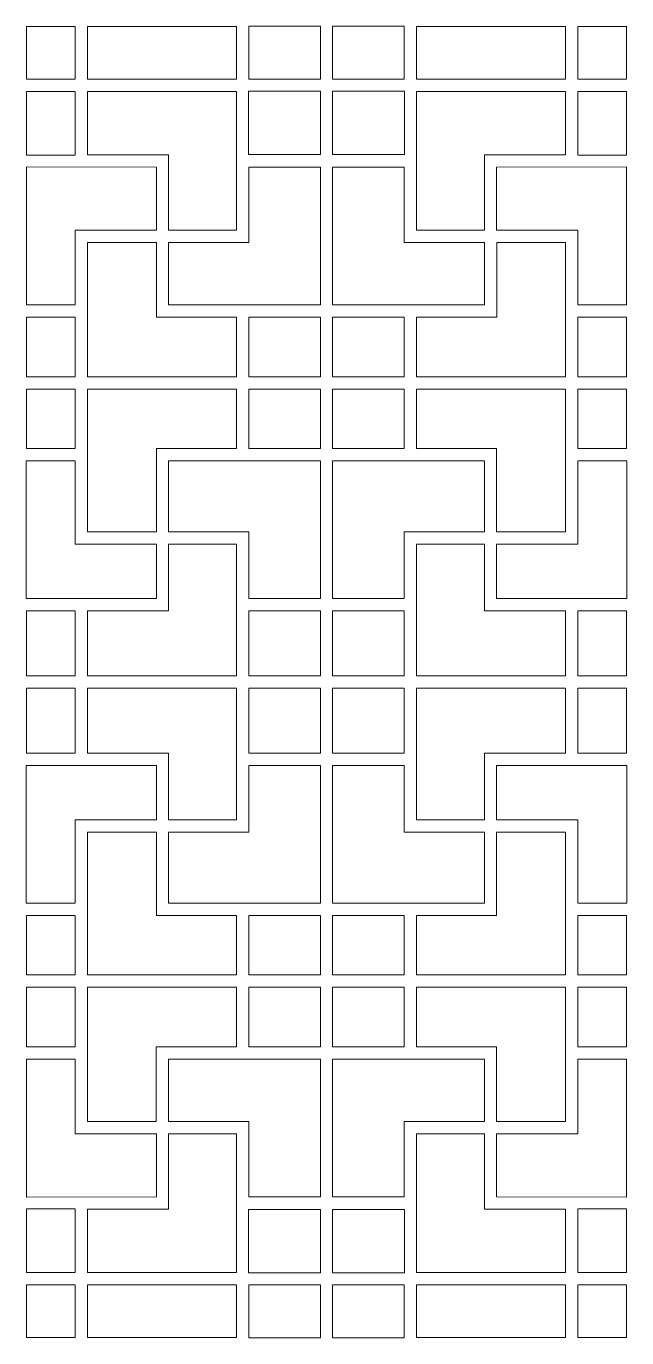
# Model space of a CAD drawing. Header units: centimetres. Extents: x -100 to 100, y -96 to 96.
# Drawn here: x -99.6 to -11.3, y -96.4 to 96.4 of the extents above; entities that cross this region are included whole.
import ezdxf

# ---------------------------------------------------------------- set-up
doc = ezdxf.new("R2010")
doc.units = ezdxf.units.CM
doc.header["$MEASUREMENT"] = 0
doc.layers.add('layer 1', color=7, linetype='Continuous')

msp = doc.modelspace()

# ---------------------------------------------------------------- linework, layer by layer
at = {"layer": 'layer 1', "color": 177, "lineweight": 9}
for points in [[(-99.52755, 88.59289), (-92.37139, 88.59289), (-92.37139, 96.34057), (-99.52755, 96.34057), (-99.52755, 88.59289)], [(-90.55397, 88.59289), (-68.63717, 88.59289), (-68.63717, 96.34425), (-90.55397, 96.34425), (-90.55397, 88.59289)], [(-66.82674, 88.60999), (-56.31506, 88.60999), (-56.31506, 96.38247), (-66.82674, 96.38247), (-66.82674, 88.60999)], [(-54.51029, 88.60999), (-43.99861, 88.60999), (-43.99861, 96.38247), (-54.51029, 96.38247), (-54.51029, 88.60999)], [(-42.18818, 88.59289), (-20.27138, 88.59289), (-20.27138, 96.34425), (-42.18818, 96.34425), (-42.18818, 88.59289)], [(-18.45396, 88.59289), (-11.2978, 88.59289), (-11.2978, 96.34057), (-18.45396, 96.34057), (-18.45396, 88.59289)], [(-99.52648, 77.44715), (-92.35812, 77.44715), (-92.35812, 86.79235), (-99.52648, 86.79235), (-99.52648, 77.44715)], [(-66.85964, 77.54393), (-56.31218, 77.54393), (-56.31218, 86.85857), (-66.85964, 86.85857), (-66.85964, 77.54393)], [(-54.51317, 77.54393), (-43.96571, 77.54393), (-43.96571, 86.85857), (-54.51317, 86.85857), (-54.51317, 77.54393)], [(-18.46723, 77.44715), (-11.29887, 77.44715), (-11.29887, 86.79235), (-18.46723, 86.79235), (-18.46723, 77.44715)], [(-99.52648, 44.85418), (-92.3579, 44.85418), (-92.3579, 53.64024), (-99.52648, 53.64024), (-99.52648, 44.85418)], [(-66.82674, 44.85473), (-56.31506, 44.85473), (-56.31506, 53.64039), (-66.82674, 53.64039), (-66.82674, 44.85473)], [(-54.51029, 44.85473), (-43.99861, 44.85473), (-43.99861, 53.64039), (-54.51029, 53.64039), (-54.51029, 44.85473)], [(-18.46745, 44.85418), (-11.29887, 44.85418), (-11.29887, 53.64024), (-18.46745, 53.64024), (-18.46745, 44.85418)], [(-99.52648, 34.32612), (-92.3584, 34.32612), (-92.3584, 43.05432), (-99.52648, 43.05432), (-99.52648, 34.32612)], [(-66.8402, 34.32612), (-56.3156, 34.32612), (-56.3156, 43.05378), (-66.8402, 43.05378), (-66.8402, 34.32612)], [(-54.50975, 34.32612), (-43.98515, 34.32612), (-43.98515, 43.05378), (-54.50975, 43.05378), (-54.50975, 34.32612)], [(-18.46695, 34.32612), (-11.29887, 34.32612), (-11.29887, 43.05432), (-18.46695, 43.05432), (-18.46695, 34.32612)], [(-99.52648, 0.9007), (-92.3584, 0.9007), (-92.3584, 10.47062), (-99.52648, 10.47062), (-99.52648, 0.9007)], [(-66.83943, 0.89915), (-56.31025, 0.89915), (-56.31025, 10.47101), (-66.83943, 10.47101), (-66.83943, 0.89915)], [(-54.5151, 0.89915), (-43.98592, 0.89915), (-43.98592, 10.47101), (-54.5151, 10.47101), (-54.5151, 0.89915)], [(-18.46695, 0.9007), (-11.29887, 0.9007), (-11.29887, 10.47062), (-18.46695, 10.47062), (-18.46695, 0.9007)], [(-99.52911, -10.47063), (-92.36103, -10.47063), (-92.36103, -0.90071), (-99.52911, -0.90071), (-99.52911, -10.47063)], [(-66.84206, -10.47102), (-56.31288, -10.47102), (-56.31288, -0.89916), (-66.84206, -0.89916), (-66.84206, -10.47102)], [(-99.52911, -43.05433), (-92.36103, -43.05433), (-92.36103, -34.32613), (-99.52911, -34.32613), (-99.52911, -43.05433)], [(-66.84283, -43.05379), (-56.31823, -43.05379), (-56.31823, -34.32613), (-66.84283, -34.32613), (-66.84283, -43.05379)], [(-99.52911, -53.64025), (-92.36053, -53.64025), (-92.36053, -44.85419), (-99.52911, -44.85419), (-99.52911, -53.64025)], [(-66.82937, -53.6404), (-56.31769, -53.6404), (-56.31769, -44.85474), (-66.82937, -44.85474), (-66.82937, -53.6404)], [(-99.52911, -86.79236), (-92.36075, -86.79236), (-92.36075, -77.44716), (-99.52911, -77.44716), (-99.52911, -86.79236)], [(-66.86227, -86.85858), (-56.31481, -86.85858), (-56.31481, -77.54394), (-66.86227, -77.54394), (-66.86227, -86.85858)], [(-54.5158, -86.85858), (-43.96834, -86.85858), (-43.96834, -77.54394), (-54.5158, -77.54394), (-54.5158, -86.85858)], [(-99.53018, -96.34058), (-92.37402, -96.34058), (-92.37402, -88.5929), (-99.53018, -88.5929), (-99.53018, -96.34058)], [(-90.5566, -96.34426), (-68.6398, -96.34426), (-68.6398, -88.5929), (-90.5566, -88.5929), (-90.5566, -96.34426)], [(-66.82937, -96.38248), (-56.31769, -96.38248), (-56.31769, -88.61), (-66.82937, -88.61), (-66.82937, -96.38248)], [(-54.51292, -96.38248), (-44.00124, -96.38248), (-44.00124, -88.61), (-54.51292, -88.61), (-54.51292, -96.38248)]]:
    msp.add_lwpolyline(points, close=True, dxfattribs=at)
for points, knots in [([(-68.63892, 66.40039), (-68.63892, 66.40039), (-78.61789, 66.40039), (-78.61789, 66.40039), (-78.61789, 66.40039), (-78.61789, 66.40039), (-78.61789, 77.47986), (-78.61789, 77.47986), (-78.61789, 77.47986), (-78.61789, 77.47986), (-90.55718, 77.47986), (-90.55718, 77.47986), (-90.55718, 77.47986), (-90.55718, 77.47986), (-90.55718, 86.7945), (-90.55718, 86.7945), (-90.55718, 86.7945), (-90.55718, 86.7945), (-68.64038, 86.7945), (-68.64038, 86.7945), (-68.64038, 86.7945), (-68.64038, 86.7945), (-68.63892, 66.40039), (-68.63892, 66.40039)], [0, 0, 0, 0, 0.142857143, 0.142857143, 0.142857143, 0.142857143, 0.285714286, 0.285714286, 0.285714286, 0.285714286, 0.428571429, 0.428571429, 0.428571429, 0.428571429, 0.571428571, 0.571428571, 0.571428571, 0.571428571, 0.714285714, 0.714285714, 0.714285714, 0.714285714, 1, 1, 1, 1]), ([(-42.18643, 66.40039), (-42.18643, 66.40039), (-32.20746, 66.40039), (-32.20746, 66.40039), (-32.20746, 66.40039), (-32.20746, 66.40039), (-32.20746, 77.47986), (-32.20746, 77.47986), (-32.20746, 77.47986), (-32.20746, 77.47986), (-20.26817, 77.47986), (-20.26817, 77.47986), (-20.26817, 77.47986), (-20.26817, 77.47986), (-20.26817, 86.7945), (-20.26817, 86.7945), (-20.26817, 86.7945), (-20.26817, 86.7945), (-42.18497, 86.7945), (-42.18497, 86.7945), (-42.18497, 86.7945), (-42.18497, 86.7945), (-42.18643, 66.40039), (-42.18643, 66.40039)], [0, 0, 0, 0, 0.142857143, 0.142857143, 0.142857143, 0.142857143, 0.285714286, 0.285714286, 0.285714286, 0.285714286, 0.428571429, 0.428571429, 0.428571429, 0.428571429, 0.571428571, 0.571428571, 0.571428571, 0.571428571, 0.714285714, 0.714285714, 0.714285714, 0.714285714, 1, 1, 1, 1]), ([(-92.35842, 66.40022), (-92.35842, 66.40022), (-92.35842, 55.44064), (-92.35842, 55.44064), (-92.35842, 55.44064), (-92.35842, 55.44064), (-99.5299, 55.44064), (-99.5299, 55.44064), (-99.5299, 55.44064), (-99.5299, 55.44064), (-99.5299, 75.69396), (-99.5299, 75.69396), (-99.5299, 75.69396), (-99.5299, 75.69396), (-80.4228, 75.64637), (-80.4228, 75.64637), (-80.4228, 75.64637), (-80.4228, 75.64637), (-80.4228, 66.40022), (-80.4228, 66.40022), (-80.4228, 66.40022), (-80.4228, 66.40022), (-92.35842, 66.40022), (-92.35842, 66.40022)], [0, 0, 0, 0, 0.142857143, 0.142857143, 0.142857143, 0.142857143, 0.285714286, 0.285714286, 0.285714286, 0.285714286, 0.428571429, 0.428571429, 0.428571429, 0.428571429, 0.571428571, 0.571428571, 0.571428571, 0.571428571, 0.714285714, 0.714285714, 0.714285714, 0.714285714, 1, 1, 1, 1]), ([(-78.62173, 55.44138), (-78.62173, 55.44138), (-78.6196, 64.60024), (-78.6196, 64.60024), (-78.6196, 64.60024), (-78.6196, 64.60024), (-66.83929, 64.60078), (-66.83929, 64.60078), (-66.83929, 64.60078), (-66.83929, 64.60078), (-66.84145, 75.64743), (-66.84145, 75.64743), (-66.84145, 75.64743), (-66.84145, 75.64743), (-56.31218, 75.64744), (-56.31218, 75.64744), (-56.31218, 75.64744), (-56.31218, 75.64744), (-56.31218, 55.44138), (-56.31218, 55.44138), (-56.31218, 55.44138), (-56.31218, 55.44138), (-78.62173, 55.44138), (-78.62173, 55.44138)], [0, 0, 0, 0, 0.142857143, 0.142857143, 0.142857143, 0.142857143, 0.285714286, 0.285714286, 0.285714286, 0.285714286, 0.428571429, 0.428571429, 0.428571429, 0.428571429, 0.571428571, 0.571428571, 0.571428571, 0.571428571, 0.714285714, 0.714285714, 0.714285714, 0.714285714, 1, 1, 1, 1]), ([(-32.20362, 55.44138), (-32.20362, 55.44138), (-32.20575, 64.60024), (-32.20575, 64.60024), (-32.20575, 64.60024), (-32.20575, 64.60024), (-43.98606, 64.60078), (-43.98606, 64.60078), (-43.98606, 64.60078), (-43.98606, 64.60078), (-43.9839, 75.64743), (-43.9839, 75.64743), (-43.9839, 75.64743), (-43.9839, 75.64743), (-54.51317, 75.64744), (-54.51317, 75.64744), (-54.51317, 75.64744), (-54.51317, 75.64744), (-54.51317, 55.44138), (-54.51317, 55.44138), (-54.51317, 55.44138), (-54.51317, 55.44138), (-32.20362, 55.44138), (-32.20362, 55.44138)], [0, 0, 0, 0, 0.142857143, 0.142857143, 0.142857143, 0.142857143, 0.285714286, 0.285714286, 0.285714286, 0.285714286, 0.428571429, 0.428571429, 0.428571429, 0.428571429, 0.571428571, 0.571428571, 0.571428571, 0.571428571, 0.714285714, 0.714285714, 0.714285714, 0.714285714, 1, 1, 1, 1]), ([(-18.46693, 66.40022), (-18.46693, 66.40022), (-18.46693, 55.44064), (-18.46693, 55.44064), (-18.46693, 55.44064), (-18.46693, 55.44064), (-11.29545, 55.44064), (-11.29545, 55.44064), (-11.29545, 55.44064), (-11.29545, 55.44064), (-11.29545, 75.69396), (-11.29545, 75.69396), (-11.29545, 75.69396), (-11.29545, 75.69396), (-30.40255, 75.64637), (-30.40255, 75.64637), (-30.40255, 75.64637), (-30.40255, 75.64637), (-30.40255, 66.40022), (-30.40255, 66.40022), (-30.40255, 66.40022), (-30.40255, 66.40022), (-18.46693, 66.40022), (-18.46693, 66.40022)], [0, 0, 0, 0, 0.142857143, 0.142857143, 0.142857143, 0.142857143, 0.285714286, 0.285714286, 0.285714286, 0.285714286, 0.428571429, 0.428571429, 0.428571429, 0.428571429, 0.571428571, 0.571428571, 0.571428571, 0.571428571, 0.714285714, 0.714285714, 0.714285714, 0.714285714, 1, 1, 1, 1]), ([(-68.63945, 44.85472), (-68.63945, 44.85472), (-68.63945, 53.64084), (-68.63945, 53.64084), (-68.63945, 53.64084), (-68.63945, 53.64084), (-80.42494, 53.64036), (-80.42494, 53.64036), (-80.42494, 53.64036), (-80.42494, 53.64036), (-80.42494, 64.60107), (-80.42494, 64.60107), (-80.42494, 64.60107), (-80.42494, 64.60107), (-90.56146, 64.60107), (-90.56146, 64.60107), (-90.56146, 64.60107), (-90.56146, 64.60107), (-90.56146, 44.85421), (-90.56146, 44.85421), (-90.56146, 44.85421), (-90.56146, 44.85421), (-68.63945, 44.85472), (-68.63945, 44.85472)], [0, 0, 0, 0, 0.142857143, 0.142857143, 0.142857143, 0.142857143, 0.285714286, 0.285714286, 0.285714286, 0.285714286, 0.428571429, 0.428571429, 0.428571429, 0.428571429, 0.571428571, 0.571428571, 0.571428571, 0.571428571, 0.714285714, 0.714285714, 0.714285714, 0.714285714, 1, 1, 1, 1]), ([(-42.1859, 44.85472), (-42.1859, 44.85472), (-42.1859, 53.64084), (-42.1859, 53.64084), (-42.1859, 53.64084), (-42.1859, 53.64084), (-30.40041, 53.64036), (-30.40041, 53.64036), (-30.40041, 53.64036), (-30.40041, 53.64036), (-30.40041, 64.60107), (-30.40041, 64.60107), (-30.40041, 64.60107), (-30.40041, 64.60107), (-20.26389, 64.60107), (-20.26389, 64.60107), (-20.26389, 64.60107), (-20.26389, 64.60107), (-20.26389, 44.85421), (-20.26389, 44.85421), (-20.26389, 44.85421), (-20.26389, 44.85421), (-42.1859, 44.85472), (-42.1859, 44.85472)], [0, 0, 0, 0, 0.142857143, 0.142857143, 0.142857143, 0.142857143, 0.285714286, 0.285714286, 0.285714286, 0.285714286, 0.428571429, 0.428571429, 0.428571429, 0.428571429, 0.571428571, 0.571428571, 0.571428571, 0.571428571, 0.714285714, 0.714285714, 0.714285714, 0.714285714, 1, 1, 1, 1]), ([(-90.55718, 22.06848), (-90.55718, 22.06848), (-80.42066, 22.06848), (-80.42066, 22.06848), (-80.42066, 22.06848), (-80.42066, 22.06848), (-80.42072, 34.32492), (-80.42072, 34.32492), (-80.42072, 34.32492), (-80.42072, 34.32492), (-68.64038, 34.32492), (-68.64038, 34.32492), (-68.64038, 34.32492), (-68.64038, 34.32492), (-68.64038, 43.05495), (-68.64038, 43.05495), (-68.64038, 43.05495), (-68.64038, 43.05495), (-90.55718, 43.05495), (-90.55718, 43.05495), (-90.55718, 43.05495), (-90.55718, 43.05495), (-90.55718, 22.06848), (-90.55718, 22.06848)], [0, 0, 0, 0, 0.142857143, 0.142857143, 0.142857143, 0.142857143, 0.285714286, 0.285714286, 0.285714286, 0.285714286, 0.428571429, 0.428571429, 0.428571429, 0.428571429, 0.571428571, 0.571428571, 0.571428571, 0.571428571, 0.714285714, 0.714285714, 0.714285714, 0.714285714, 1, 1, 1, 1]), ([(-20.26817, 22.06848), (-20.26817, 22.06848), (-30.40469, 22.06848), (-30.40469, 22.06848), (-30.40469, 22.06848), (-30.40469, 22.06848), (-30.40463, 34.32492), (-30.40463, 34.32492), (-30.40463, 34.32492), (-30.40463, 34.32492), (-42.18497, 34.32492), (-42.18497, 34.32492), (-42.18497, 34.32492), (-42.18497, 34.32492), (-42.18497, 43.05495), (-42.18497, 43.05495), (-42.18497, 43.05495), (-42.18497, 43.05495), (-20.26817, 43.05495), (-20.26817, 43.05495), (-20.26817, 43.05495), (-20.26817, 43.05495), (-20.26817, 22.06848), (-20.26817, 22.06848)], [0, 0, 0, 0, 0.142857143, 0.142857143, 0.142857143, 0.142857143, 0.285714286, 0.285714286, 0.285714286, 0.285714286, 0.428571429, 0.428571429, 0.428571429, 0.428571429, 0.571428571, 0.571428571, 0.571428571, 0.571428571, 0.714285714, 0.714285714, 0.714285714, 0.714285714, 1, 1, 1, 1]), ([(-99.54916, 12.27141), (-99.54916, 12.27141), (-99.54916, 32.52579), (-99.54916, 32.52579), (-99.54916, 32.52579), (-99.54916, 32.52579), (-92.35771, 32.52579), (-92.35771, 32.52579), (-92.35771, 32.52579), (-92.35771, 32.52579), (-92.35797, 20.2666), (-92.35797, 20.2666), (-92.35797, 20.2666), (-92.35797, 20.2666), (-80.42066, 20.2666), (-80.42066, 20.2666), (-80.42066, 20.2666), (-80.42066, 20.2666), (-80.42066, 12.27141), (-80.42066, 12.27141), (-80.42066, 12.27141), (-80.42066, 12.27141), (-99.54916, 12.27141), (-99.54916, 12.27141)], [0, 0, 0, 0, 0.142857143, 0.142857143, 0.142857143, 0.142857143, 0.285714286, 0.285714286, 0.285714286, 0.285714286, 0.428571429, 0.428571429, 0.428571429, 0.428571429, 0.571428571, 0.571428571, 0.571428571, 0.571428571, 0.714285714, 0.714285714, 0.714285714, 0.714285714, 1, 1, 1, 1]), ([(-78.6206, 32.52452), (-78.6206, 32.52452), (-78.6206, 22.06537), (-78.6206, 22.06537), (-78.6206, 22.06537), (-78.6206, 22.06537), (-66.8393, 22.06537), (-66.8393, 22.06537), (-66.8393, 22.06537), (-66.8393, 22.06537), (-66.8393, 12.27141), (-66.8393, 12.27141), (-66.8393, 12.27141), (-66.8393, 12.27141), (-56.31218, 12.27141), (-56.31218, 12.27141), (-56.31218, 12.27141), (-56.31218, 12.27141), (-56.31218, 32.52452), (-56.31218, 32.52452), (-56.31218, 32.52452), (-56.31218, 32.52452), (-78.6206, 32.52452), (-78.6206, 32.52452)], [0, 0, 0, 0, 0.142857143, 0.142857143, 0.142857143, 0.142857143, 0.285714286, 0.285714286, 0.285714286, 0.285714286, 0.428571429, 0.428571429, 0.428571429, 0.428571429, 0.571428571, 0.571428571, 0.571428571, 0.571428571, 0.714285714, 0.714285714, 0.714285714, 0.714285714, 1, 1, 1, 1]), ([(-32.20475, 32.52452), (-32.20475, 32.52452), (-32.20475, 22.06537), (-32.20475, 22.06537), (-32.20475, 22.06537), (-32.20475, 22.06537), (-43.98605, 22.06537), (-43.98605, 22.06537), (-43.98605, 22.06537), (-43.98605, 22.06537), (-43.98605, 12.27141), (-43.98605, 12.27141), (-43.98605, 12.27141), (-43.98605, 12.27141), (-54.51317, 12.27141), (-54.51317, 12.27141), (-54.51317, 12.27141), (-54.51317, 12.27141), (-54.51317, 32.52452), (-54.51317, 32.52452), (-54.51317, 32.52452), (-54.51317, 32.52452), (-32.20475, 32.52452), (-32.20475, 32.52452)], [0, 0, 0, 0, 0.142857143, 0.142857143, 0.142857143, 0.142857143, 0.285714286, 0.285714286, 0.285714286, 0.285714286, 0.428571429, 0.428571429, 0.428571429, 0.428571429, 0.571428571, 0.571428571, 0.571428571, 0.571428571, 0.714285714, 0.714285714, 0.714285714, 0.714285714, 1, 1, 1, 1]), ([(-11.27619, 12.27141), (-11.27619, 12.27141), (-11.27619, 32.52579), (-11.27619, 32.52579), (-11.27619, 32.52579), (-11.27619, 32.52579), (-18.46764, 32.52579), (-18.46764, 32.52579), (-18.46764, 32.52579), (-18.46764, 32.52579), (-18.46738, 20.2666), (-18.46738, 20.2666), (-18.46738, 20.2666), (-18.46738, 20.2666), (-30.40469, 20.2666), (-30.40469, 20.2666), (-30.40469, 20.2666), (-30.40469, 20.2666), (-30.40469, 12.27141), (-30.40469, 12.27141), (-30.40469, 12.27141), (-30.40469, 12.27141), (-11.27619, 12.27141), (-11.27619, 12.27141)], [0, 0, 0, 0, 0.142857143, 0.142857143, 0.142857143, 0.142857143, 0.285714286, 0.285714286, 0.285714286, 0.285714286, 0.428571429, 0.428571429, 0.428571429, 0.428571429, 0.571428571, 0.571428571, 0.571428571, 0.571428571, 0.714285714, 0.714285714, 0.714285714, 0.714285714, 1, 1, 1, 1]), ([(-78.62066, 10.47396), (-78.62066, 10.47396), (-78.63992, 20.27088), (-78.63992, 20.27088), (-78.63992, 20.27088), (-78.63992, 20.27088), (-68.64038, 20.27088), (-68.64038, 20.27088), (-68.64038, 20.27088), (-68.64038, 20.27088), (-68.64038, 0.89963), (-68.64038, 0.89963), (-68.64038, 0.89963), (-68.64038, 0.89963), (-90.55718, 0.89963), (-90.55718, 0.89963), (-90.55718, 0.89963), (-90.55718, 0.89963), (-90.55718, 10.47396), (-90.55718, 10.47396), (-90.55718, 10.47396), (-90.55718, 10.47396), (-78.62066, 10.47396), (-78.62066, 10.47396)], [0, 0, 0, 0, 0.142857143, 0.142857143, 0.142857143, 0.142857143, 0.285714286, 0.285714286, 0.285714286, 0.285714286, 0.428571429, 0.428571429, 0.428571429, 0.428571429, 0.571428571, 0.571428571, 0.571428571, 0.571428571, 0.714285714, 0.714285714, 0.714285714, 0.714285714, 1, 1, 1, 1]), ([(-32.20469, 10.47396), (-32.20469, 10.47396), (-32.18543, 20.27088), (-32.18543, 20.27088), (-32.18543, 20.27088), (-32.18543, 20.27088), (-42.18497, 20.27088), (-42.18497, 20.27088), (-42.18497, 20.27088), (-42.18497, 20.27088), (-42.18497, 0.89963), (-42.18497, 0.89963), (-42.18497, 0.89963), (-42.18497, 0.89963), (-20.26817, 0.89963), (-20.26817, 0.89963), (-20.26817, 0.89963), (-20.26817, 0.89963), (-20.26817, 10.47396), (-20.26817, 10.47396), (-20.26817, 10.47396), (-20.26817, 10.47396), (-32.20469, 10.47396), (-32.20469, 10.47396)], [0, 0, 0, 0, 0.142857143, 0.142857143, 0.142857143, 0.142857143, 0.285714286, 0.285714286, 0.285714286, 0.285714286, 0.428571429, 0.428571429, 0.428571429, 0.428571429, 0.571428571, 0.571428571, 0.571428571, 0.571428571, 0.714285714, 0.714285714, 0.714285714, 0.714285714, 1, 1, 1, 1]), ([(-78.62329, -10.47397), (-78.62329, -10.47397), (-78.64255, -20.27089), (-78.64255, -20.27089), (-78.64255, -20.27089), (-78.64255, -20.27089), (-68.64301, -20.27089), (-68.64301, -20.27089), (-68.64301, -20.27089), (-68.64301, -20.27089), (-68.64301, -0.89964), (-68.64301, -0.89964), (-68.64301, -0.89964), (-68.64301, -0.89964), (-90.55981, -0.89964), (-90.55981, -0.89964), (-90.55981, -0.89964), (-90.55981, -0.89964), (-90.55981, -10.47397), (-90.55981, -10.47397), (-90.55981, -10.47397), (-90.55981, -10.47397), (-78.62329, -10.47397), (-78.62329, -10.47397)], [0, 0, 0, 0, 0.142857143, 0.142857143, 0.142857143, 0.142857143, 0.285714286, 0.285714286, 0.285714286, 0.285714286, 0.428571429, 0.428571429, 0.428571429, 0.428571429, 0.571428571, 0.571428571, 0.571428571, 0.571428571, 0.714285714, 0.714285714, 0.714285714, 0.714285714, 1, 1, 1, 1]), ([(-43.98855, -10.47102), (-43.98855, -10.47102), (-54.51773, -10.47102), (-54.51773, -10.47102), (-54.51773, -10.47102), (-54.51773, -10.47102), (-54.51773, -0.89916), (-54.51773, -0.89916), (-54.51773, -0.89916), (-54.51773, -0.89916), (-43.98855, -0.89916), (-43.98855, -0.89916), (-43.98855, -0.89916), (-43.98855, -0.89916), (-43.98855, -10.47102), (-43.98855, -10.47102)], [0, 0, 0, 0, 0.2, 0.2, 0.2, 0.2, 0.4, 0.4, 0.4, 0.4, 0.6, 0.6, 0.6, 0.6, 1, 1, 1, 1]), ([(-32.20732, -10.47397), (-32.20732, -10.47397), (-32.18806, -20.27089), (-32.18806, -20.27089), (-32.18806, -20.27089), (-32.18806, -20.27089), (-42.1876, -20.27089), (-42.1876, -20.27089), (-42.1876, -20.27089), (-42.1876, -20.27089), (-42.1876, -0.89964), (-42.1876, -0.89964), (-42.1876, -0.89964), (-42.1876, -0.89964), (-20.2708, -0.89964), (-20.2708, -0.89964), (-20.2708, -0.89964), (-20.2708, -0.89964), (-20.2708, -10.47397), (-20.2708, -10.47397), (-20.2708, -10.47397), (-20.2708, -10.47397), (-32.20732, -10.47397), (-32.20732, -10.47397)], [0, 0, 0, 0, 0.142857143, 0.142857143, 0.142857143, 0.142857143, 0.285714286, 0.285714286, 0.285714286, 0.285714286, 0.428571429, 0.428571429, 0.428571429, 0.428571429, 0.571428571, 0.571428571, 0.571428571, 0.571428571, 0.714285714, 0.714285714, 0.714285714, 0.714285714, 1, 1, 1, 1]), ([(-11.3015, -10.47063), (-11.3015, -10.47063), (-18.46958, -10.47063), (-18.46958, -10.47063), (-18.46958, -10.47063), (-18.46958, -10.47063), (-18.46958, -0.90071), (-18.46958, -0.90071), (-18.46958, -0.90071), (-18.46958, -0.90071), (-11.3015, -0.90071), (-11.3015, -0.90071), (-11.3015, -0.90071), (-11.3015, -0.90071), (-11.3015, -10.47063), (-11.3015, -10.47063)], [0, 0, 0, 0, 0.2, 0.2, 0.2, 0.2, 0.4, 0.4, 0.4, 0.4, 0.6, 0.6, 0.6, 0.6, 1, 1, 1, 1]), ([(-99.55179, -12.27142), (-99.55179, -12.27142), (-99.55179, -32.5258), (-99.55179, -32.5258), (-99.55179, -32.5258), (-99.55179, -32.5258), (-92.36034, -32.5258), (-92.36034, -32.5258), (-92.36034, -32.5258), (-92.36034, -32.5258), (-92.3606, -20.26661), (-92.3606, -20.26661), (-92.3606, -20.26661), (-92.3606, -20.26661), (-80.42329, -20.26661), (-80.42329, -20.26661), (-80.42329, -20.26661), (-80.42329, -20.26661), (-80.42329, -12.27142), (-80.42329, -12.27142), (-80.42329, -12.27142), (-80.42329, -12.27142), (-99.55179, -12.27142), (-99.55179, -12.27142)], [0, 0, 0, 0, 0.142857143, 0.142857143, 0.142857143, 0.142857143, 0.285714286, 0.285714286, 0.285714286, 0.285714286, 0.428571429, 0.428571429, 0.428571429, 0.428571429, 0.571428571, 0.571428571, 0.571428571, 0.571428571, 0.714285714, 0.714285714, 0.714285714, 0.714285714, 1, 1, 1, 1]), ([(-78.62323, -32.52453), (-78.62323, -32.52453), (-78.62323, -22.06538), (-78.62323, -22.06538), (-78.62323, -22.06538), (-78.62323, -22.06538), (-66.84193, -22.06538), (-66.84193, -22.06538), (-66.84193, -22.06538), (-66.84193, -22.06538), (-66.84193, -12.27142), (-66.84193, -12.27142), (-66.84193, -12.27142), (-66.84193, -12.27142), (-56.31481, -12.27142), (-56.31481, -12.27142), (-56.31481, -12.27142), (-56.31481, -12.27142), (-56.31481, -32.52453), (-56.31481, -32.52453), (-56.31481, -32.52453), (-56.31481, -32.52453), (-78.62323, -32.52453), (-78.62323, -32.52453)], [0, 0, 0, 0, 0.142857143, 0.142857143, 0.142857143, 0.142857143, 0.285714286, 0.285714286, 0.285714286, 0.285714286, 0.428571429, 0.428571429, 0.428571429, 0.428571429, 0.571428571, 0.571428571, 0.571428571, 0.571428571, 0.714285714, 0.714285714, 0.714285714, 0.714285714, 1, 1, 1, 1]), ([(-32.20738, -32.52453), (-32.20738, -32.52453), (-32.20738, -22.06538), (-32.20738, -22.06538), (-32.20738, -22.06538), (-32.20738, -22.06538), (-43.98868, -22.06538), (-43.98868, -22.06538), (-43.98868, -22.06538), (-43.98868, -22.06538), (-43.98868, -12.27142), (-43.98868, -12.27142), (-43.98868, -12.27142), (-43.98868, -12.27142), (-54.5158, -12.27142), (-54.5158, -12.27142), (-54.5158, -12.27142), (-54.5158, -12.27142), (-54.5158, -32.52453), (-54.5158, -32.52453), (-54.5158, -32.52453), (-54.5158, -32.52453), (-32.20738, -32.52453), (-32.20738, -32.52453)], [0, 0, 0, 0, 0.142857143, 0.142857143, 0.142857143, 0.142857143, 0.285714286, 0.285714286, 0.285714286, 0.285714286, 0.428571429, 0.428571429, 0.428571429, 0.428571429, 0.571428571, 0.571428571, 0.571428571, 0.571428571, 0.714285714, 0.714285714, 0.714285714, 0.714285714, 1, 1, 1, 1]), ([(-11.27882, -12.27142), (-11.27882, -12.27142), (-11.27882, -32.5258), (-11.27882, -32.5258), (-11.27882, -32.5258), (-11.27882, -32.5258), (-18.47027, -32.5258), (-18.47027, -32.5258), (-18.47027, -32.5258), (-18.47027, -32.5258), (-18.47001, -20.26661), (-18.47001, -20.26661), (-18.47001, -20.26661), (-18.47001, -20.26661), (-30.40732, -20.26661), (-30.40732, -20.26661), (-30.40732, -20.26661), (-30.40732, -20.26661), (-30.40732, -12.27142), (-30.40732, -12.27142), (-30.40732, -12.27142), (-30.40732, -12.27142), (-11.27882, -12.27142), (-11.27882, -12.27142)], [0, 0, 0, 0, 0.142857143, 0.142857143, 0.142857143, 0.142857143, 0.285714286, 0.285714286, 0.285714286, 0.285714286, 0.428571429, 0.428571429, 0.428571429, 0.428571429, 0.571428571, 0.571428571, 0.571428571, 0.571428571, 0.714285714, 0.714285714, 0.714285714, 0.714285714, 1, 1, 1, 1]), ([(-90.55981, -22.06849), (-90.55981, -22.06849), (-80.42329, -22.06849), (-80.42329, -22.06849), (-80.42329, -22.06849), (-80.42329, -22.06849), (-80.42335, -34.32493), (-80.42335, -34.32493), (-80.42335, -34.32493), (-80.42335, -34.32493), (-68.64301, -34.32493), (-68.64301, -34.32493), (-68.64301, -34.32493), (-68.64301, -34.32493), (-68.64301, -43.05496), (-68.64301, -43.05496), (-68.64301, -43.05496), (-68.64301, -43.05496), (-90.55981, -43.05496), (-90.55981, -43.05496), (-90.55981, -43.05496), (-90.55981, -43.05496), (-90.55981, -22.06849), (-90.55981, -22.06849)], [0, 0, 0, 0, 0.142857143, 0.142857143, 0.142857143, 0.142857143, 0.285714286, 0.285714286, 0.285714286, 0.285714286, 0.428571429, 0.428571429, 0.428571429, 0.428571429, 0.571428571, 0.571428571, 0.571428571, 0.571428571, 0.714285714, 0.714285714, 0.714285714, 0.714285714, 1, 1, 1, 1]), ([(-20.2708, -22.06849), (-20.2708, -22.06849), (-30.40732, -22.06849), (-30.40732, -22.06849), (-30.40732, -22.06849), (-30.40732, -22.06849), (-30.40726, -34.32493), (-30.40726, -34.32493), (-30.40726, -34.32493), (-30.40726, -34.32493), (-42.1876, -34.32493), (-42.1876, -34.32493), (-42.1876, -34.32493), (-42.1876, -34.32493), (-42.1876, -43.05496), (-42.1876, -43.05496), (-42.1876, -43.05496), (-42.1876, -43.05496), (-20.2708, -43.05496), (-20.2708, -43.05496), (-20.2708, -43.05496), (-20.2708, -43.05496), (-20.2708, -22.06849), (-20.2708, -22.06849)], [0, 0, 0, 0, 0.142857143, 0.142857143, 0.142857143, 0.142857143, 0.285714286, 0.285714286, 0.285714286, 0.285714286, 0.428571429, 0.428571429, 0.428571429, 0.428571429, 0.571428571, 0.571428571, 0.571428571, 0.571428571, 0.714285714, 0.714285714, 0.714285714, 0.714285714, 1, 1, 1, 1]), ([(-43.98778, -43.05379), (-43.98778, -43.05379), (-54.51238, -43.05379), (-54.51238, -43.05379), (-54.51238, -43.05379), (-54.51238, -43.05379), (-54.51238, -34.32613), (-54.51238, -34.32613), (-54.51238, -34.32613), (-54.51238, -34.32613), (-43.98778, -34.32613), (-43.98778, -34.32613), (-43.98778, -34.32613), (-43.98778, -34.32613), (-43.98778, -43.05379), (-43.98778, -43.05379)], [0, 0, 0, 0, 0.2, 0.2, 0.2, 0.2, 0.4, 0.4, 0.4, 0.4, 0.6, 0.6, 0.6, 0.6, 1, 1, 1, 1]), ([(-11.3015, -43.05433), (-11.3015, -43.05433), (-18.46958, -43.05433), (-18.46958, -43.05433), (-18.46958, -43.05433), (-18.46958, -43.05433), (-18.46958, -34.32613), (-18.46958, -34.32613), (-18.46958, -34.32613), (-18.46958, -34.32613), (-11.3015, -34.32613), (-11.3015, -34.32613), (-11.3015, -34.32613), (-11.3015, -34.32613), (-11.3015, -43.05433), (-11.3015, -43.05433)], [0, 0, 0, 0, 0.2, 0.2, 0.2, 0.2, 0.4, 0.4, 0.4, 0.4, 0.6, 0.6, 0.6, 0.6, 1, 1, 1, 1]), ([(-68.64208, -44.85473), (-68.64208, -44.85473), (-68.64208, -53.64085), (-68.64208, -53.64085), (-68.64208, -53.64085), (-68.64208, -53.64085), (-80.42757, -53.64037), (-80.42757, -53.64037), (-80.42757, -53.64037), (-80.42757, -53.64037), (-80.42757, -64.60108), (-80.42757, -64.60108), (-80.42757, -64.60108), (-80.42757, -64.60108), (-90.56409, -64.60108), (-90.56409, -64.60108), (-90.56409, -64.60108), (-90.56409, -64.60108), (-90.56409, -44.85422), (-90.56409, -44.85422), (-90.56409, -44.85422), (-90.56409, -44.85422), (-68.64208, -44.85473), (-68.64208, -44.85473)], [0, 0, 0, 0, 0.142857143, 0.142857143, 0.142857143, 0.142857143, 0.285714286, 0.285714286, 0.285714286, 0.285714286, 0.428571429, 0.428571429, 0.428571429, 0.428571429, 0.571428571, 0.571428571, 0.571428571, 0.571428571, 0.714285714, 0.714285714, 0.714285714, 0.714285714, 1, 1, 1, 1]), ([(-44.00124, -53.6404), (-44.00124, -53.6404), (-54.51292, -53.6404), (-54.51292, -53.6404), (-54.51292, -53.6404), (-54.51292, -53.6404), (-54.51292, -44.85473), (-54.51292, -44.85473), (-54.51292, -44.85473), (-54.51292, -44.85473), (-44.00124, -44.85473), (-44.00124, -44.85473), (-44.00124, -44.85473), (-44.00124, -44.85473), (-44.00124, -53.6404), (-44.00124, -53.6404)], [0, 0, 0, 0, 0.2, 0.2, 0.2, 0.2, 0.4, 0.4, 0.4, 0.4, 0.6, 0.6, 0.6, 0.6, 1, 1, 1, 1]), ([(-42.18853, -44.85473), (-42.18853, -44.85473), (-42.18853, -53.64085), (-42.18853, -53.64085), (-42.18853, -53.64085), (-42.18853, -53.64085), (-30.40304, -53.64037), (-30.40304, -53.64037), (-30.40304, -53.64037), (-30.40304, -53.64037), (-30.40304, -64.60108), (-30.40304, -64.60108), (-30.40304, -64.60108), (-30.40304, -64.60108), (-20.26652, -64.60108), (-20.26652, -64.60108), (-20.26652, -64.60108), (-20.26652, -64.60108), (-20.26652, -44.85422), (-20.26652, -44.85422), (-20.26652, -44.85422), (-20.26652, -44.85422), (-42.18853, -44.85473), (-42.18853, -44.85473)], [0, 0, 0, 0, 0.142857143, 0.142857143, 0.142857143, 0.142857143, 0.285714286, 0.285714286, 0.285714286, 0.285714286, 0.428571429, 0.428571429, 0.428571429, 0.428571429, 0.571428571, 0.571428571, 0.571428571, 0.571428571, 0.714285714, 0.714285714, 0.714285714, 0.714285714, 1, 1, 1, 1]), ([(-11.3015, -53.64025), (-11.3015, -53.64025), (-18.47009, -53.64025), (-18.47009, -53.64025), (-18.47009, -53.64025), (-18.47009, -53.64025), (-18.47009, -44.85419), (-18.47009, -44.85419), (-18.47009, -44.85419), (-18.47009, -44.85419), (-11.3015, -44.85419), (-11.3015, -44.85419), (-11.3015, -44.85419), (-11.3015, -44.85419), (-11.3015, -53.64025), (-11.3015, -53.64025)], [0, 0, 0, 0, 0.2, 0.2, 0.2, 0.2, 0.4, 0.4, 0.4, 0.4, 0.6, 0.6, 0.6, 0.6, 1, 1, 1, 1]), ([(-99.53253, -75.69397), (-99.53253, -75.69397), (-99.53253, -55.44065), (-99.53253, -55.44065), (-99.53253, -55.44065), (-99.53253, -55.44065), (-92.36105, -55.44065), (-92.36105, -55.44065), (-92.36105, -55.44065), (-92.36105, -55.44065), (-92.36105, -66.40023), (-92.36105, -66.40023), (-92.36105, -66.40023), (-92.36105, -66.40023), (-80.42543, -66.40023), (-80.42543, -66.40023), (-80.42543, -66.40023), (-80.42543, -66.40023), (-80.42543, -75.64638), (-80.42543, -75.64638), (-80.42543, -75.64638), (-80.42543, -75.64638), (-99.53253, -75.69397), (-99.53253, -75.69397)], [0, 0, 0, 0, 0.142857143, 0.142857143, 0.142857143, 0.142857143, 0.285714286, 0.285714286, 0.285714286, 0.285714286, 0.428571429, 0.428571429, 0.428571429, 0.428571429, 0.571428571, 0.571428571, 0.571428571, 0.571428571, 0.714285714, 0.714285714, 0.714285714, 0.714285714, 1, 1, 1, 1]), ([(-78.62436, -55.44139), (-78.62436, -55.44139), (-78.62223, -64.60025), (-78.62223, -64.60025), (-78.62223, -64.60025), (-78.62223, -64.60025), (-66.84192, -64.60079), (-66.84192, -64.60079), (-66.84192, -64.60079), (-66.84192, -64.60079), (-66.84408, -75.64744), (-66.84408, -75.64744), (-66.84408, -75.64744), (-66.84408, -75.64744), (-56.31481, -75.64745), (-56.31481, -75.64745), (-56.31481, -75.64745), (-56.31481, -75.64745), (-56.31481, -55.44139), (-56.31481, -55.44139), (-56.31481, -55.44139), (-56.31481, -55.44139), (-78.62436, -55.44139), (-78.62436, -55.44139)], [0, 0, 0, 0, 0.142857143, 0.142857143, 0.142857143, 0.142857143, 0.285714286, 0.285714286, 0.285714286, 0.285714286, 0.428571429, 0.428571429, 0.428571429, 0.428571429, 0.571428571, 0.571428571, 0.571428571, 0.571428571, 0.714285714, 0.714285714, 0.714285714, 0.714285714, 1, 1, 1, 1]), ([(-32.20625, -55.44139), (-32.20625, -55.44139), (-32.20838, -64.60025), (-32.20838, -64.60025), (-32.20838, -64.60025), (-32.20838, -64.60025), (-43.98869, -64.60079), (-43.98869, -64.60079), (-43.98869, -64.60079), (-43.98869, -64.60079), (-43.98653, -75.64744), (-43.98653, -75.64744), (-43.98653, -75.64744), (-43.98653, -75.64744), (-54.5158, -75.64745), (-54.5158, -75.64745), (-54.5158, -75.64745), (-54.5158, -75.64745), (-54.5158, -55.44139), (-54.5158, -55.44139), (-54.5158, -55.44139), (-54.5158, -55.44139), (-32.20625, -55.44139), (-32.20625, -55.44139)], [0, 0, 0, 0, 0.142857143, 0.142857143, 0.142857143, 0.142857143, 0.285714286, 0.285714286, 0.285714286, 0.285714286, 0.428571429, 0.428571429, 0.428571429, 0.428571429, 0.571428571, 0.571428571, 0.571428571, 0.571428571, 0.714285714, 0.714285714, 0.714285714, 0.714285714, 1, 1, 1, 1]), ([(-18.46956, -66.40023), (-18.46956, -66.40023), (-30.40518, -66.40023), (-30.40518, -66.40023), (-30.40518, -66.40023), (-30.40518, -66.40023), (-30.40518, -75.64638), (-30.40518, -75.64638), (-30.40518, -75.64638), (-30.40518, -75.64638), (-11.29808, -75.69397), (-11.29808, -75.69397), (-11.29808, -75.69397), (-11.29808, -75.69397), (-11.29808, -55.44065), (-11.29808, -55.44065), (-11.29808, -55.44065), (-11.29808, -55.44065), (-18.46956, -55.44065), (-18.46956, -55.44065), (-18.46956, -55.44065), (-18.46956, -55.44065), (-18.46956, -66.40023), (-18.46956, -66.40023)], [0, 0, 0, 0, 0.142857143, 0.142857143, 0.142857143, 0.142857143, 0.285714286, 0.285714286, 0.285714286, 0.285714286, 0.428571429, 0.428571429, 0.428571429, 0.428571429, 0.571428571, 0.571428571, 0.571428571, 0.571428571, 0.714285714, 0.714285714, 0.714285714, 0.714285714, 1, 1, 1, 1]), ([(-68.64155, -66.4004), (-68.64155, -66.4004), (-78.62052, -66.4004), (-78.62052, -66.4004), (-78.62052, -66.4004), (-78.62052, -66.4004), (-78.62052, -77.47987), (-78.62052, -77.47987), (-78.62052, -77.47987), (-78.62052, -77.47987), (-90.55981, -77.47987), (-90.55981, -77.47987), (-90.55981, -77.47987), (-90.55981, -77.47987), (-90.55981, -86.79451), (-90.55981, -86.79451), (-90.55981, -86.79451), (-90.55981, -86.79451), (-68.64301, -86.79451), (-68.64301, -86.79451), (-68.64301, -86.79451), (-68.64301, -86.79451), (-68.64155, -66.4004), (-68.64155, -66.4004)], [0, 0, 0, 0, 0.142857143, 0.142857143, 0.142857143, 0.142857143, 0.285714286, 0.285714286, 0.285714286, 0.285714286, 0.428571429, 0.428571429, 0.428571429, 0.428571429, 0.571428571, 0.571428571, 0.571428571, 0.571428571, 0.714285714, 0.714285714, 0.714285714, 0.714285714, 1, 1, 1, 1]), ([(-42.18906, -66.4004), (-42.18906, -66.4004), (-32.21009, -66.4004), (-32.21009, -66.4004), (-32.21009, -66.4004), (-32.21009, -66.4004), (-32.21009, -77.47987), (-32.21009, -77.47987), (-32.21009, -77.47987), (-32.21009, -77.47987), (-20.2708, -77.47987), (-20.2708, -77.47987), (-20.2708, -77.47987), (-20.2708, -77.47987), (-20.2708, -86.79451), (-20.2708, -86.79451), (-20.2708, -86.79451), (-20.2708, -86.79451), (-42.1876, -86.79451), (-42.1876, -86.79451), (-42.1876, -86.79451), (-42.1876, -86.79451), (-42.18906, -66.4004), (-42.18906, -66.4004)], [0, 0, 0, 0, 0.142857143, 0.142857143, 0.142857143, 0.142857143, 0.285714286, 0.285714286, 0.285714286, 0.285714286, 0.428571429, 0.428571429, 0.428571429, 0.428571429, 0.571428571, 0.571428571, 0.571428571, 0.571428571, 0.714285714, 0.714285714, 0.714285714, 0.714285714, 1, 1, 1, 1]), ([(-11.3015, -86.79236), (-11.3015, -86.79236), (-18.46987, -86.79236), (-18.46987, -86.79236), (-18.46987, -86.79236), (-18.46987, -86.79236), (-18.46987, -77.44716), (-18.46987, -77.44716), (-18.46987, -77.44716), (-18.46987, -77.44716), (-11.3015, -77.44716), (-11.3015, -77.44716), (-11.3015, -77.44716), (-11.3015, -77.44716), (-11.3015, -86.79236), (-11.3015, -86.79236)], [0, 0, 0, 0, 0.2, 0.2, 0.2, 0.2, 0.4, 0.4, 0.4, 0.4, 0.6, 0.6, 0.6, 0.6, 1, 1, 1, 1]), ([(-20.27401, -96.34426), (-20.27401, -96.34426), (-42.19081, -96.34426), (-42.19081, -96.34426), (-42.19081, -96.34426), (-42.19081, -96.34426), (-42.19081, -88.59289), (-42.19081, -88.59289), (-42.19081, -88.59289), (-42.19081, -88.59289), (-20.27401, -88.59289), (-20.27401, -88.59289), (-20.27401, -88.59289), (-20.27401, -88.59289), (-20.27401, -96.34426), (-20.27401, -96.34426)], [0, 0, 0, 0, 0.2, 0.2, 0.2, 0.2, 0.4, 0.4, 0.4, 0.4, 0.6, 0.6, 0.6, 0.6, 1, 1, 1, 1]), ([(-11.30043, -96.34058), (-11.30043, -96.34058), (-18.45659, -96.34058), (-18.45659, -96.34058), (-18.45659, -96.34058), (-18.45659, -96.34058), (-18.45659, -88.59289), (-18.45659, -88.59289), (-18.45659, -88.59289), (-18.45659, -88.59289), (-11.30043, -88.59289), (-11.30043, -88.59289), (-11.30043, -88.59289), (-11.30043, -88.59289), (-11.30043, -96.34058), (-11.30043, -96.34058)], [0, 0, 0, 0, 0.2, 0.2, 0.2, 0.2, 0.4, 0.4, 0.4, 0.4, 0.6, 0.6, 0.6, 0.6, 1, 1, 1, 1])]:
    msp.add_open_spline(points, degree=3, knots=knots, dxfattribs=at)

doc.saveas('drawing.dxf')
